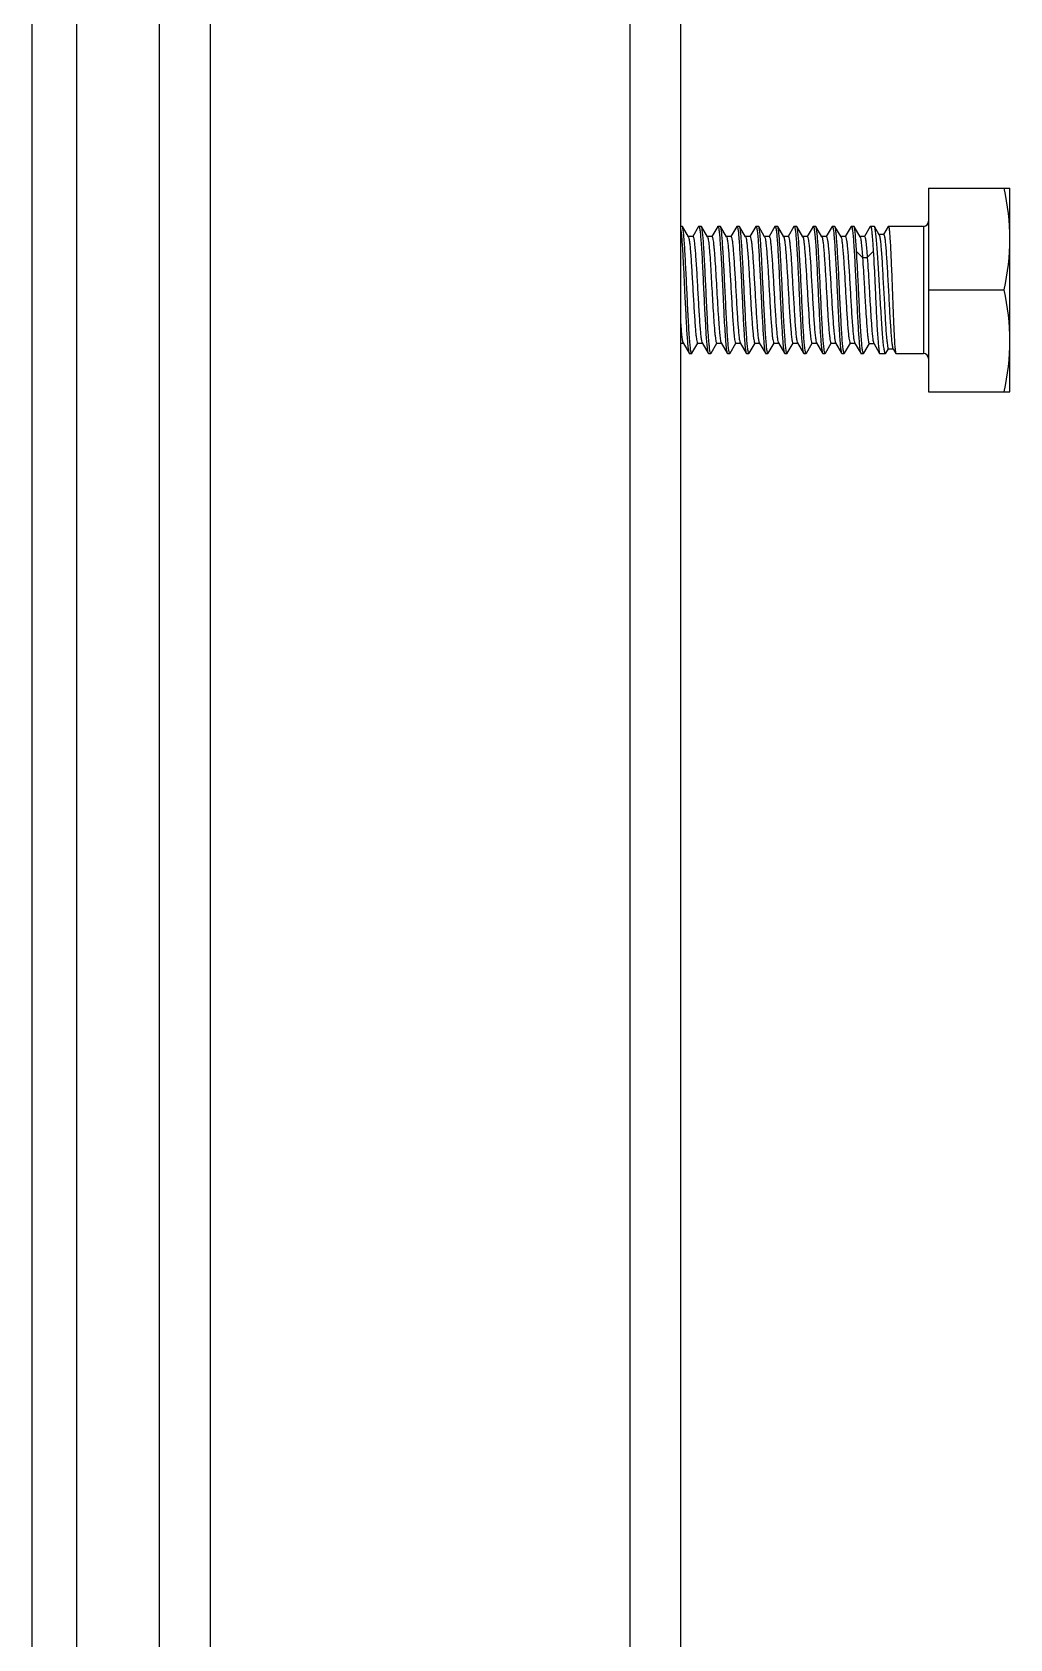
# Model space of a CAD drawing. Extents: x 4995099 to 5303443, y 4627657 to 4889583.
# Drawn here: x 5045769 to 5046624, y 4775459 to 4776864 of the extents above; entities that cross this region are included whole.
import ezdxf

# ---------------------------------------------------------------- set-up
doc = ezdxf.new("R2010")
doc.units = 0
doc.header["$LTSCALE"] = 1000
doc.header["$MEASUREMENT"] = 0
doc.layers.get('0').update_dxf_attribs({"color": 4, "linetype": 'CONTINUOUS'})

msp = doc.modelspace()

# ---------------------------------------------------------------- linework, layer by layer
at = {"linetype": 'Continuous'}
for p, q in [((5045769, 4773846.1), (5045769, 4777613.2)), ((5045808, 4774575.1), (5045808, 4777448.8)), ((5045880.2, 4777218.7), (5045880.2, 4773519.2)), ((5045924.7, 4777218.7), (5045924.7, 4773519.2)), ((5046291.8, 4777218.7), (5046291.8, 4773519.2)), ((5046336.2, 4777218.7), (5046336.2, 4773519.2)), ((5046553.1, 4776727.3), (5046553.1, 4776549.3)), ((5046553.1, 4776727.3), (5046624.3, 4776727.3)), ((5046624.3, 4776549.3), (5046624.3, 4776727.3)), ((5046336.2, 4776693.9), (5046337.6, 4776693.9)), ((5046337.9, 4776693.7), (5046337.6, 4776693.9)), ((5046343.1, 4776684.7), (5046337.9, 4776693.7)), ((5046352, 4776693.7), (5046346.9, 4776684.9)), ((5046352, 4776693.7), (5046352.2, 4776693.9)), ((5046352.2, 4776693.9), (5046354.3, 4776693.9)), ((5046354.5, 4776693.7), (5046354.3, 4776693.9)), ((5046359.8, 4776684.7), (5046354.5, 4776693.7)), ((5046368.7, 4776693.7), (5046363.6, 4776684.9)), ((5046368.7, 4776693.7), (5046368.9, 4776693.9)), ((5046368.9, 4776693.9), (5046371, 4776693.9)), ((5046371.2, 4776693.7), (5046371, 4776693.9)), ((5046376.5, 4776684.7), (5046371.2, 4776693.7)), ((5046385.4, 4776693.7), (5046380.2, 4776684.9)), ((5046385.4, 4776693.7), (5046385.6, 4776693.9)), ((5046385.6, 4776693.9), (5046387.7, 4776693.9)), ((5046387.9, 4776693.7), (5046387.7, 4776693.9)), ((5046393.1, 4776684.7), (5046387.9, 4776693.7)), ((5046402.1, 4776693.7), (5046396.9, 4776684.9)), ((5046402.1, 4776693.7), (5046402.3, 4776693.9)), ((5046402.3, 4776693.9), (5046404.4, 4776693.9)), ((5046404.6, 4776693.7), (5046404.4, 4776693.9)), ((5046409.8, 4776684.7), (5046404.6, 4776693.7)), ((5046418.7, 4776693.7), (5046413.6, 4776684.9)), ((5046418.7, 4776693.7), (5046419, 4776693.9)), ((5046419, 4776693.9), (5046421, 4776693.9)), ((5046426.5, 4776684.7), (5046421.3, 4776693.7)), ((5046435.4, 4776693.7), (5046430.3, 4776684.9)), ((5046435.4, 4776693.7), (5046435.6, 4776693.9)), ((5046435.6, 4776693.9), (5046437.7, 4776693.9)), ((5046437.9, 4776693.7), (5046437.7, 4776693.9)), ((5046443.2, 4776684.7), (5046437.9, 4776693.7)), ((5046452.1, 4776693.7), (5046447, 4776684.9)), ((5046452.1, 4776693.7), (5046452.3, 4776693.9)), ((5046452.3, 4776693.9), (5046454.4, 4776693.9)), ((5046454.6, 4776693.7), (5046454.4, 4776693.9)), ((5046459.9, 4776684.7), (5046454.6, 4776693.7)), ((5046468.8, 4776693.7), (5046463.7, 4776684.9)), ((5046468.8, 4776693.7), (5046469, 4776693.9)), ((5046469, 4776693.9), (5046471.1, 4776693.9)), ((5046471.3, 4776693.7), (5046471.1, 4776693.9)), ((5046476.6, 4776684.7), (5046471.3, 4776693.7)), ((5046485.5, 4776693.7), (5046480.3, 4776684.9)), ((5046485.5, 4776693.7), (5046485.7, 4776693.9)), ((5046485.7, 4776693.9), (5046487.8, 4776693.9)), ((5046493.2, 4776684.7), (5046488, 4776693.7)), ((5046502.2, 4776693.7), (5046497, 4776684.9)), ((5046502.2, 4776693.7), (5046502.4, 4776693.9)), ((5046502.4, 4776693.9), (5046505.5, 4776693.9)), ((5046505.8, 4776693.6), (5046505.5, 4776693.9)), ((5046510, 4776686.5), (5046505.8, 4776693.6)), ((5046513.9, 4776686.8), (5046509.8, 4776686.8)), ((5046517.8, 4776693.8), (5046513.7, 4776686.8)), ((5046517.8, 4776693.8), (5046518, 4776693.9)), ((5046518, 4776693.9), (5046548.7, 4776693.9)), ((5046548.7, 4776693.9), (5046548.7, 4776582.7)), ((5046347, 4776684.9), (5046343, 4776684.9)), ((5046343.1, 4776684.7), (5046343.2, 4776684.4)), ((5046363.7, 4776684.9), (5046359.6, 4776684.9)), ((5046380.4, 4776684.9), (5046376.3, 4776684.9)), ((5046376.5, 4776684.7), (5046376.6, 4776684.4)), ((5046397.1, 4776684.9), (5046393, 4776684.9)), ((5046393.1, 4776684.7), (5046393.3, 4776684.4)), ((5046413.7, 4776684.9), (5046409.7, 4776684.9)), ((5046409.8, 4776684.7), (5046409.9, 4776684.4)), ((5046430.4, 4776684.9), (5046426.4, 4776684.9)), ((5046447.1, 4776684.9), (5046443.1, 4776684.9)), ((5046443.2, 4776684.7), (5046443.3, 4776684.4)), ((5046463.8, 4776684.9), (5046459.7, 4776684.9)), ((5046459.9, 4776684.7), (5046460, 4776684.4)), ((5046480.5, 4776684.9), (5046476.4, 4776684.9)), ((5046476.6, 4776684.7), (5046476.7, 4776684.5)), ((5046497.1, 4776684.9), (5046493.1, 4776684.9)), ((5046490.2, 4776672), (5046495.4, 4776666.5)), ((5046495.4, 4776666.5), (5046499.6, 4776666.5)), ((5046499.6, 4776666.5), (5046504.8, 4776672)), ((5046425.2, 4776638.3), (5046425.1, 4776641.3)), ((5046439.7, 4776641.3), (5046439.8, 4776638.3)), ((5046553.1, 4776638.3), (5046619.3, 4776638.3)), ((5046336.2, 4776591.7), (5046338.5, 4776591.7)), ((5046338.4, 4776591.9), (5046343.7, 4776582.9)), ((5046346.2, 4776582.9), (5046351.3, 4776591.7)), ((5046351.2, 4776591.7), (5046355.2, 4776591.7)), ((5046355.1, 4776591.9), (5046360.3, 4776582.9)), ((5046362.9, 4776582.9), (5046368, 4776591.7)), ((5046367.9, 4776591.7), (5046371.9, 4776591.7)), ((5046371.8, 4776591.9), (5046377, 4776582.9)), ((5046379.6, 4776582.9), (5046384.7, 4776591.7)), ((5046384.5, 4776591.7), (5046388.6, 4776591.7)), ((5046388.5, 4776591.9), (5046393.7, 4776582.9)), ((5046396.2, 4776582.9), (5046401.4, 4776591.7)), ((5046401.2, 4776591.7), (5046405.3, 4776591.7)), ((5046405.1, 4776591.9), (5046410.4, 4776582.9)), ((5046412.9, 4776582.9), (5046418, 4776591.7)), ((5046417.9, 4776591.7), (5046421.9, 4776591.7)), ((5046421.8, 4776591.9), (5046427.1, 4776582.9)), ((5046429.6, 4776582.9), (5046434.7, 4776591.7)), ((5046434.6, 4776591.7), (5046438.6, 4776591.7)), ((5046438.5, 4776591.9), (5046443.8, 4776582.9)), ((5046446.3, 4776582.9), (5046451.4, 4776591.7)), ((5046451.3, 4776591.7), (5046455.3, 4776591.7)), ((5046455.2, 4776591.9), (5046460.4, 4776582.9)), ((5046463, 4776582.9), (5046468.1, 4776591.7)), ((5046468, 4776591.7), (5046472, 4776591.7)), ((5046471.9, 4776591.9), (5046477.1, 4776582.9)), ((5046479.7, 4776582.9), (5046484.8, 4776591.7)), ((5046484.6, 4776591.7), (5046488.7, 4776591.7)), ((5046488.5, 4776591.9), (5046493.8, 4776582.9)), ((5046496.5, 4776582.9), (5046501.5, 4776591.4)), ((5046501.3, 4776591.4), (5046505.4, 4776591.4)), ((5046505.2, 4776591.6), (5046510.3, 4776582.8)), ((5046343.7, 4776582.9), (5046343.9, 4776582.7)), ((5046343.9, 4776582.7), (5046346, 4776582.7)), ((5046346.2, 4776582.9), (5046346, 4776582.7)), ((5046360.3, 4776582.9), (5046360.6, 4776582.7)), ((5046360.6, 4776582.7), (5046362.7, 4776582.7)), ((5046362.9, 4776582.9), (5046362.7, 4776582.7)), ((5046377, 4776582.9), (5046377.2, 4776582.7)), ((5046377.2, 4776582.7), (5046379.3, 4776582.7)), ((5046379.6, 4776582.9), (5046379.3, 4776582.7)), ((5046393.7, 4776582.9), (5046393.9, 4776582.7)), ((5046393.9, 4776582.7), (5046396, 4776582.7)), ((5046396.2, 4776582.9), (5046396, 4776582.7)), ((5046410.4, 4776582.9), (5046410.6, 4776582.7)), ((5046410.6, 4776582.7), (5046412.7, 4776582.7)), ((5046412.9, 4776582.9), (5046412.7, 4776582.7)), ((5046427.1, 4776582.9), (5046427.3, 4776582.7)), ((5046427.3, 4776582.7), (5046429.4, 4776582.7)), ((5046429.6, 4776582.9), (5046429.4, 4776582.7)), ((5046443.8, 4776582.9), (5046444, 4776582.7)), ((5046444, 4776582.7), (5046446.1, 4776582.7)), ((5046446.3, 4776582.9), (5046446.1, 4776582.7)), ((5046460.4, 4776582.9), (5046460.7, 4776582.7)), ((5046460.7, 4776582.7), (5046462.8, 4776582.7)), ((5046463, 4776582.9), (5046462.8, 4776582.7)), ((5046477.1, 4776582.9), (5046477.3, 4776582.7)), ((5046477.3, 4776582.7), (5046479.4, 4776582.7)), ((5046479.7, 4776582.9), (5046479.4, 4776582.7)), ((5046493.8, 4776582.9), (5046494, 4776582.7)), ((5046494, 4776582.7), (5046496.3, 4776582.7)), ((5046496.5, 4776582.9), (5046496.3, 4776582.7)), ((5046510.3, 4776582.8), (5046510.5, 4776582.7)), ((5046510.5, 4776582.7), (5046515.6, 4776582.7)), ((5046515.9, 4776583), (5046515.6, 4776582.7)), ((5046515.9, 4776583), (5046518.2, 4776586.8)), ((5046518.1, 4776586.9), (5046522.1, 4776586.9)), ((5046522, 4776587.1), (5046522.1, 4776586.9)), ((5046522.1, 4776586.9), (5046524.5, 4776582.8)), ((5046524.5, 4776582.8), (5046524.6, 4776582.7)), ((5046524.6, 4776582.7), (5046548.7, 4776582.7)), ((5046553.1, 4776549.3), (5046624.3, 4776549.3))]:
    msp.add_line(p, q, dxfattribs=at)
for centre, start, end in [((5046548.7, 4776698.3), 270, 0), ((5046548.7, 4776578.2), 0, 90)]:
    msp.add_arc(centre, 4.45, start, end, dxfattribs=at)
for points in [[(5046624.3, 4776682.8), (5046624.3, 4776697.7), (5046622.4, 4776712.7), (5046619.3, 4776727.3)], [(5046619.3, 4776638.3), (5046622.4, 4776652.9), (5046624.3, 4776667.9), (5046624.3, 4776682.8)], [(5046624.3, 4776593.8), (5046624.3, 4776608.7), (5046622.4, 4776623.7), (5046619.3, 4776638.3)], [(5046619.3, 4776549.3), (5046622.4, 4776563.9), (5046624.3, 4776578.9), (5046624.3, 4776593.8)]]:
    msp.add_open_spline(points, degree=3, dxfattribs=at)
for points, knots in [([(5046336.2, 4776692), (5046336.7, 4776689.5), (5046337.3, 4776682.9), (5046338.1, 4776670.9), (5046338.9, 4776655.5), (5046339.4, 4776644.2), (5046339.7, 4776638.3)], [0, 0, 0, 0, 0.140058, 0.370691, 0.667791, 1, 1, 1, 1]), ([(5046341.8, 4776638.3), (5046341.5, 4776645), (5046341, 4776654.8), (5046340.3, 4776667.4), (5046339.9, 4776675.5), (5046339.4, 4776682.4), (5046338.9, 4776687.7), (5046338.4, 4776691.3), (5046338.2, 4776693.2), (5046337.9, 4776693.7)], [0, 0, 0, 0, 0.363957, 0.530228, 0.678248, 0.80294, 0.900058, 0.966367, 1, 1, 1, 1]), ([(5046352.2, 4776693.9), (5046352.4, 4776693.9), (5046352.6, 4776693.5), (5046352.8, 4776692.7), (5046353.1, 4776691.3), (5046353.4, 4776688.6), (5046353.9, 4776683.9), (5046354.4, 4776677.1), (5046354.9, 4776668.8), (5046355.4, 4776659.3), (5046355.9, 4776649), (5046356.2, 4776641.9), (5046356.4, 4776638.3)], [0, 0, 0, 0, 0.006677, 0.021736, 0.045902, 0.079117, 0.171507, 0.295565, 0.446598, 0.618848, 0.805696, 1, 1, 1, 1]), ([(5046358.5, 4776638.3), (5046358.2, 4776645), (5046357.7, 4776654.8), (5046357, 4776667.4), (5046356.6, 4776675.5), (5046356.1, 4776682.4), (5046355.6, 4776687.7), (5046355.1, 4776691.3), (5046354.8, 4776693.2), (5046354.5, 4776693.7)], [0, 0, 0, 0, 0.363958, 0.530225, 0.678245, 0.80294, 0.90006, 0.966367, 1, 1, 1, 1]), ([(5046368.9, 4776693.9), (5046369, 4776693.9), (5046369.3, 4776693.5), (5046369.5, 4776692.7), (5046369.7, 4776691.3), (5046370.1, 4776688.6), (5046370.5, 4776683.9), (5046371, 4776677.1), (5046371.5, 4776668.8), (5046372.1, 4776659.3), (5046372.6, 4776649), (5046372.9, 4776641.9), (5046373.1, 4776638.3)], [0, 0, 0, 0, 0.006686, 0.021758, 0.045933, 0.079154, 0.171555, 0.295617, 0.446646, 0.618881, 0.805711, 1, 1, 1, 1]), ([(5046375.2, 4776638.3), (5046374.8, 4776645), (5046374.4, 4776654.8), (5046373.7, 4776667.4), (5046373.2, 4776675.5), (5046372.7, 4776682.4), (5046372.3, 4776687.7), (5046371.8, 4776691.3), (5046371.5, 4776693.2), (5046371.2, 4776693.7)], [0, 0, 0, 0, 0.363963, 0.530225, 0.678242, 0.802937, 0.90006, 0.966368, 1, 1, 1, 1]), ([(5046385.6, 4776693.9), (5046385.7, 4776693.9), (5046386, 4776693.5), (5046386.2, 4776692.7), (5046386.4, 4776691.3), (5046386.8, 4776688.6), (5046387.2, 4776683.9), (5046387.7, 4776677.1), (5046388.2, 4776668.8), (5046388.7, 4776659.3), (5046389.3, 4776649), (5046389.6, 4776641.9), (5046389.8, 4776638.3)], [0, 0, 0, 0, 0.006697, 0.021779, 0.045964, 0.079195, 0.171609, 0.295674, 0.446694, 0.618911, 0.805729, 1, 1, 1, 1]), ([(5046391.9, 4776638.3), (5046391.5, 4776645), (5046391.1, 4776654.8), (5046390.4, 4776667.4), (5046389.9, 4776675.5), (5046389.4, 4776682.4), (5046389, 4776687.7), (5046388.5, 4776691.3), (5046388.2, 4776693.2), (5046387.9, 4776693.7)], [0, 0, 0, 0, 0.363962, 0.530226, 0.678239, 0.802933, 0.900057, 0.966368, 1, 1, 1, 1]), ([(5046402.3, 4776693.9), (5046402.4, 4776693.9), (5046402.6, 4776693.5), (5046402.8, 4776692.7), (5046403.1, 4776691.3), (5046403.5, 4776688.6), (5046403.9, 4776683.9), (5046404.4, 4776677.1), (5046404.9, 4776668.8), (5046405.4, 4776659.3), (5046405.9, 4776649), (5046406.3, 4776641.9), (5046406.4, 4776638.3)], [0, 0, 0, 0, 0.006676, 0.021733, 0.045899, 0.079113, 0.171508, 0.295569, 0.446596, 0.61884, 0.805693, 1, 1, 1, 1]), ([(5046408.5, 4776638.3), (5046408.2, 4776645), (5046407.7, 4776654.8), (5046407.1, 4776667.4), (5046406.6, 4776675.5), (5046406.1, 4776682.4), (5046405.7, 4776687.7), (5046405.2, 4776691.3), (5046404.9, 4776693.2), (5046404.6, 4776693.7)], [0, 0, 0, 0, 0.363961, 0.530225, 0.678245, 0.802939, 0.90006, 0.966367, 1, 1, 1, 1]), ([(5046419, 4776693.9), (5046419.1, 4776693.9), (5046419.3, 4776693.5), (5046419.5, 4776692.7), (5046419.8, 4776691.3), (5046420.2, 4776688.6), (5046420.6, 4776683.9), (5046421.1, 4776677.1), (5046421.6, 4776668.8), (5046422.1, 4776659.3), (5046422.6, 4776649), (5046423, 4776641.9), (5046423.1, 4776638.3)], [0, 0, 0, 0, 0.006689, 0.021763, 0.04594, 0.079164, 0.171568, 0.295631, 0.446657, 0.618886, 0.805714, 1, 1, 1, 1]), ([(5046421.3, 4776693.7), (5046421.2, 4776693.8), (5046421.2, 4776693.8), (5046421.1, 4776693.9), (5046421, 4776693.9)], [0, 0, 0, 0, 0.600612, 1, 1, 1, 1]), ([(5046425.1, 4776641.3), (5046424.8, 4776647.7), (5046424.3, 4776657.1), (5046423.7, 4776669), (5046423.2, 4776676.6), (5046422.7, 4776683.1), (5046422.3, 4776688.1), (5046421.8, 4776691.4), (5046421.6, 4776693.2), (5046421.3, 4776693.7)], [0, 0, 0, 0, 0.367266, 0.533405, 0.680662, 0.804347, 0.900563, 0.966339, 1, 1, 1, 1]), ([(5046435.6, 4776693.9), (5046435.8, 4776693.9), (5046436, 4776693.5), (5046436.2, 4776692.8), (5046436.4, 4776691.5), (5046436.8, 4776688.9), (5046437.2, 4776684.6), (5046437.7, 4776678.2), (5046438.2, 4776670.4), (5046438.7, 4776661.4), (5046439.2, 4776651.6), (5046439.5, 4776644.8), (5046439.7, 4776641.3)], [0, 0, 0, 0, 0.006689, 0.021571, 0.045424, 0.078208, 0.169526, 0.292465, 0.442701, 0.6149, 0.802905, 1, 1, 1, 1]), ([(5046441.9, 4776638.3), (5046441.6, 4776645), (5046441.1, 4776654.8), (5046440.4, 4776667.4), (5046440, 4776675.5), (5046439.5, 4776682.4), (5046439, 4776687.7), (5046438.5, 4776691.3), (5046438.3, 4776693.2), (5046437.9, 4776693.7)], [0, 0, 0, 0, 0.363957, 0.530226, 0.678247, 0.80294, 0.900059, 0.966367, 1, 1, 1, 1]), ([(5046452.3, 4776693.9), (5046452.4, 4776693.9), (5046452.7, 4776693.5), (5046452.9, 4776692.7), (5046453.1, 4776691.3), (5046453.5, 4776688.6), (5046454, 4776683.9), (5046454.5, 4776677.1), (5046455, 4776668.8), (5046455.5, 4776659.3), (5046456, 4776649), (5046456.3, 4776641.9), (5046456.5, 4776638.3)], [0, 0, 0, 0, 0.00668, 0.021743, 0.045911, 0.079128, 0.171521, 0.29558, 0.446613, 0.618858, 0.805701, 1, 1, 1, 1]), ([(5046458.6, 4776638.3), (5046458.3, 4776645), (5046457.8, 4776654.8), (5046457.1, 4776667.4), (5046456.7, 4776675.5), (5046456.2, 4776682.4), (5046455.7, 4776687.7), (5046455.2, 4776691.3), (5046454.9, 4776693.2), (5046454.6, 4776693.7)], [0, 0, 0, 0, 0.363959, 0.530225, 0.678245, 0.80294, 0.900061, 0.966367, 1, 1, 1, 1]), ([(5046469, 4776693.9), (5046469.1, 4776693.9), (5046469.4, 4776693.5), (5046469.6, 4776692.7), (5046469.8, 4776691.3), (5046470.2, 4776688.6), (5046470.6, 4776683.9), (5046471.1, 4776677.1), (5046471.6, 4776668.8), (5046472.2, 4776659.3), (5046472.7, 4776649), (5046473, 4776641.9), (5046473.2, 4776638.3)], [0, 0, 0, 0, 0.006689, 0.021764, 0.045941, 0.079165, 0.171569, 0.295632, 0.446659, 0.618889, 0.805716, 1, 1, 1, 1]), ([(5046475.3, 4776638.3), (5046474.9, 4776645), (5046474.5, 4776654.8), (5046473.8, 4776667.4), (5046473.3, 4776675.5), (5046472.8, 4776682.4), (5046472.4, 4776687.7), (5046471.9, 4776691.3), (5046471.6, 4776693.2), (5046471.3, 4776693.7)], [0, 0, 0, 0, 0.363963, 0.530225, 0.678242, 0.802937, 0.90006, 0.966368, 1, 1, 1, 1]), ([(5046485.7, 4776693.9), (5046485.8, 4776693.9), (5046486.1, 4776693.5), (5046486.3, 4776692.7), (5046486.5, 4776691.3), (5046486.9, 4776688.6), (5046487.3, 4776683.9), (5046487.8, 4776677.1), (5046488.3, 4776668.8), (5046488.8, 4776659.3), (5046489.3, 4776649), (5046489.7, 4776641.9), (5046489.9, 4776638.3)], [0, 0, 0, 0, 0.006697, 0.021779, 0.045964, 0.079194, 0.171609, 0.295674, 0.446694, 0.618911, 0.805729, 1, 1, 1, 1]), ([(5046488, 4776693.7), (5046488, 4776693.8), (5046487.9, 4776693.8), (5046487.8, 4776693.9), (5046487.8, 4776693.9)], [0, 0, 0, 0, 0.600476, 1, 1, 1, 1]), ([(5046490.2, 4776672), (5046490.1, 4776674.8), (5046489.7, 4776679.8), (5046489.2, 4776686.3), (5046488.8, 4776690.5), (5046488.3, 4776692.7), (5046488.1, 4776693.5), (5046488, 4776693.7)], [0, 0, 0, 0, 0.387446, 0.690986, 0.897716, 0.962073, 1, 1, 1, 1]), ([(5046502.4, 4776693.9), (5046502.5, 4776693.9), (5046502.8, 4776693.3), (5046503, 4776692.3), (5046503.3, 4776690.4), (5046503.6, 4776687.9), (5046503.9, 4776684.7), (5046504.4, 4776679.4), (5046504.6, 4776675), (5046504.8, 4776672)], [0, 0, 0, 0, 0.021546, 0.072917, 0.155846, 0.269667, 0.412995, 0.584026, 1, 1, 1, 1]), ([(5046510.4, 4776638.3), (5046510.1, 4776645), (5046509.5, 4776654.7), (5046508.7, 4776667.2), (5046508.2, 4776675.3), (5046507.6, 4776682.1), (5046507.1, 4776687.5), (5046506.5, 4776691.1), (5046506.2, 4776693.1), (5046505.8, 4776693.6)], [0, 0, 0, 0, 0.361155, 0.526427, 0.673911, 0.798642, 0.896457, 0.964179, 1, 1, 1, 1]), ([(5046510, 4776686.5), (5046510.3, 4776686), (5046510.6, 4776684.1), (5046511.1, 4776680.6), (5046511.6, 4776675.4), (5046512.1, 4776668.9), (5046512.6, 4776661.1), (5046513.2, 4776649.3), (5046513.9, 4776637), (5046514.6, 4776624.7), (5046515.1, 4776615.9), (5046515.5, 4776607.8), (5046516, 4776600.8), (5046516.5, 4776595.1), (5046517, 4776590.9), (5046517.4, 4776588.3), (5046517.7, 4776587.2), (5046518, 4776586.9), (5046518.1, 4776586.9)], [0, 0, 0, 0, 0.018844, 0.055045, 0.107437, 0.174076, 0.252464, 0.339678, 0.527511, 0.621285, 0.710453, 0.791854, 0.862644, 0.920393, 0.963178, 0.989688, 0.996707, 1, 1, 1, 1]), ([(5046513.9, 4776686.8), (5046514, 4776686.8), (5046514.2, 4776686.4), (5046514.4, 4776685.7), (5046514.7, 4776684.5), (5046515.1, 4776682.1), (5046515.5, 4776678.1), (5046516, 4776672.2), (5046516.5, 4776665), (5046517, 4776656.8), (5046517.5, 4776647.8), (5046518.2, 4776635.4), (5046518.8, 4776623.2), (5046519.5, 4776611.6), (5046520, 4776604.1), (5046520.5, 4776597.7), (5046520.9, 4776592.7), (5046521.4, 4776589.4), (5046521.7, 4776587.6), (5046522, 4776587.1)], [0, 0, 0, 0, 0.003488, 0.010904, 0.022688, 0.038824, 0.083607, 0.143647, 0.216697, 0.300025, 0.390537, 0.484902, 0.671459, 0.756962, 0.833182, 0.897479, 0.947675, 0.982144, 1, 1, 1, 1]), ([(5046518, 4776693.9), (5046518.1, 4776693.9), (5046518.3, 4776693.4), (5046518.5, 4776692.7), (5046518.7, 4776691.3), (5046519, 4776688.6), (5046519.3, 4776683.9), (5046519.8, 4776677.1), (5046520.2, 4776668.8), (5046520.6, 4776659.3), (5046521, 4776649), (5046521.3, 4776641.9), (5046521.4, 4776638.3)], [0, 0, 0, 0, 0.006203, 0.021073, 0.045141, 0.078305, 0.170688, 0.294821, 0.44599, 0.618417, 0.805472, 1, 1, 1, 1]), ([(5046343.2, 4776684.4), (5046343.5, 4776683.7), (5046343.8, 4776681.8), (5046344.3, 4776678.2), (5046344.8, 4776673.2), (5046345.5, 4776664.3), (5046346.3, 4776651.4), (5046347, 4776637.7), (5046347.7, 4776626.3), (5046348.2, 4776618.3), (5046348.7, 4776610.9), (5046349.1, 4776604.5), (5046349.6, 4776599.3), (5046350.1, 4776595.4), (5046350.5, 4776593), (5046350.8, 4776592), (5046351.1, 4776591.7), (5046351.2, 4776591.7)], [0, 0, 0, 0, 0.023208, 0.06259, 0.116944, 0.184435, 0.349152, 0.534126, 0.626268, 0.713899, 0.79398, 0.86374, 0.920773, 0.963144, 0.989509, 0.996558, 1, 1, 1, 1]), ([(5046347, 4776684.9), (5046347.1, 4776684.9), (5046347.4, 4776684.6), (5046347.7, 4776683.5), (5046348.1, 4776681), (5046348.6, 4776677.1), (5046349.1, 4776671.6), (5046349.6, 4776665), (5046350.1, 4776657.5), (5046350.6, 4776649.2), (5046351.2, 4776637.7), (5046351.9, 4776626.3), (5046352.5, 4776615.3), (5046353, 4776608.2), (5046353.5, 4776602.2), (5046354, 4776597.4), (5046354.5, 4776594.2), (5046354.8, 4776592.4), (5046355.1, 4776591.9)], [0, 0, 0, 0, 0.003516, 0.010771, 0.037949, 0.081609, 0.140308, 0.211978, 0.294061, 0.383613, 0.477416, 0.664254, 0.750571, 0.827952, 0.893624, 0.945254, 0.981055, 1, 1, 1, 1]), ([(5046359.8, 4776684.7), (5046359.9, 4776684.4), (5046360.2, 4776683.5), (5046360.7, 4776680.9), (5046361.2, 4776675.9), (5046361.9, 4776668.3), (5046362.5, 4776658.8), (5046363.1, 4776648), (5046364, 4776633), (5046364.6, 4776621.7), (5046365.1, 4776614.3)], [0, 0, 0, 0, 0.014139, 0.038106, 0.114569, 0.22512, 0.362916, 0.519336, 0.684562, 1, 1, 1, 1]), ([(5046363.7, 4776684.9), (5046363.9, 4776684.9), (5046364.2, 4776684.2), (5046364.4, 4776683.1), (5046364.8, 4776681), (5046365.1, 4776678.3), (5046365.5, 4776674.9), (5046366, 4776669.1), (5046366.5, 4776660.7), (5046367.2, 4776649.6), (5046367.9, 4776637.7), (5046368.6, 4776625.8), (5046369, 4776618), (5046369.3, 4776614.3)], [0, 0, 0, 0, 0.007549, 0.025288, 0.053782, 0.092698, 0.14142, 0.199125, 0.337396, 0.498012, 0.669894, 0.841157, 1, 1, 1, 1]), ([(5046376.6, 4776684.4), (5046376.8, 4776683.7), (5046377.2, 4776681.8), (5046377.7, 4776678.2), (5046378.1, 4776673.3), (5046378.8, 4776664.4), (5046379.6, 4776651.5), (5046380.4, 4776637.7), (5046381.1, 4776626.4), (5046381.5, 4776618.3), (5046382, 4776611), (5046382.5, 4776604.5), (5046383, 4776599.3), (5046383.4, 4776595.4), (5046383.9, 4776593), (5046384.2, 4776592), (5046384.4, 4776591.7), (5046384.5, 4776591.7)], [0, 0, 0, 0, 0.022931, 0.062083, 0.116262, 0.183637, 0.34829, 0.533386, 0.625634, 0.713389, 0.793599, 0.863481, 0.920621, 0.963074, 0.989491, 0.996553, 1, 1, 1, 1]), ([(5046380.4, 4776684.9), (5046380.5, 4776684.9), (5046380.7, 4776684.6), (5046381.1, 4776683.5), (5046381.5, 4776681), (5046382, 4776677.1), (5046382.4, 4776671.6), (5046382.9, 4776665), (5046383.4, 4776657.5), (5046383.9, 4776649.2), (5046384.6, 4776637.7), (5046385.2, 4776626.3), (5046385.9, 4776615.3), (5046386.4, 4776608.2), (5046386.9, 4776602.2), (5046387.3, 4776597.4), (5046387.8, 4776594.2), (5046388.2, 4776592.4), (5046388.5, 4776591.9)], [0, 0, 0, 0, 0.003516, 0.010771, 0.037949, 0.081609, 0.140308, 0.211978, 0.294061, 0.383613, 0.477416, 0.664254, 0.750571, 0.827952, 0.893624, 0.945254, 0.981055, 1, 1, 1, 1]), ([(5046393.3, 4776684.4), (5046393.5, 4776683.7), (5046393.9, 4776681.8), (5046394.3, 4776678.3), (5046394.8, 4776673.3), (5046395.5, 4776664.4), (5046396.3, 4776651.5), (5046397.1, 4776637.8), (5046397.7, 4776626.4), (5046398.2, 4776618.4), (5046398.7, 4776611), (5046399.2, 4776604.6), (5046399.7, 4776599.3), (5046400.1, 4776595.4), (5046400.6, 4776593), (5046400.9, 4776592), (5046401.1, 4776591.7), (5046401.2, 4776591.7)], [0, 0, 0, 0, 0.022792, 0.061828, 0.11592, 0.183237, 0.347858, 0.533014, 0.625317, 0.713133, 0.793408, 0.863351, 0.920544, 0.963039, 0.989482, 0.996551, 1, 1, 1, 1]), ([(5046397.1, 4776684.9), (5046397.2, 4776684.9), (5046397.4, 4776684.6), (5046397.7, 4776683.5), (5046398.2, 4776681), (5046398.6, 4776677.1), (5046399.1, 4776671.6), (5046399.6, 4776665), (5046400.1, 4776657.5), (5046400.6, 4776649.2), (5046401.3, 4776637.7), (5046401.9, 4776626.3), (5046402.6, 4776615.3), (5046403.1, 4776608.2), (5046403.6, 4776602.2), (5046404, 4776597.4), (5046404.5, 4776594.2), (5046404.8, 4776592.4), (5046405.1, 4776591.9)], [0, 0, 0, 0, 0.003516, 0.010771, 0.037949, 0.081609, 0.140308, 0.211978, 0.294061, 0.383613, 0.477416, 0.664254, 0.750571, 0.827952, 0.893624, 0.945254, 0.981055, 1, 1, 1, 1]), ([(5046409.9, 4776684.4), (5046410.2, 4776683.8), (5046410.5, 4776681.9), (5046411, 4776678.3), (5046411.5, 4776673.3), (5046412.2, 4776664.5), (5046413, 4776651.5), (5046413.8, 4776637.8), (5046414.4, 4776626.5), (5046414.9, 4776618.4), (5046415.4, 4776611), (5046415.9, 4776604.6), (5046416.3, 4776599.3), (5046416.8, 4776595.4), (5046417.2, 4776593), (5046417.6, 4776592), (5046417.8, 4776591.7), (5046417.9, 4776591.7)], [0, 0, 0, 0, 0.022654, 0.061574, 0.115578, 0.182837, 0.347426, 0.532643, 0.624999, 0.712877, 0.793216, 0.863221, 0.920468, 0.963004, 0.989473, 0.996549, 1, 1, 1, 1]), ([(5046413.7, 4776684.9), (5046413.8, 4776684.9), (5046414.1, 4776684.6), (5046414.4, 4776683.5), (5046414.9, 4776681), (5046415.3, 4776677.1), (5046415.8, 4776671.6), (5046416.3, 4776665), (5046416.8, 4776657.5), (5046417.3, 4776649.2), (5046417.9, 4776637.7), (5046418.6, 4776626.3), (5046419.3, 4776615.3), (5046419.8, 4776608.2), (5046420.3, 4776602.2), (5046420.7, 4776597.4), (5046421.2, 4776594.2), (5046421.5, 4776592.4), (5046421.8, 4776591.9)], [0, 0, 0, 0, 0.003516, 0.010772, 0.037949, 0.081609, 0.140308, 0.211978, 0.294061, 0.383612, 0.477416, 0.664254, 0.750571, 0.827952, 0.893624, 0.945254, 0.981055, 1, 1, 1, 1]), ([(5046426.5, 4776684.7), (5046426.8, 4776684.2), (5046427.1, 4776682.7), (5046427.5, 4776679.8), (5046428, 4776675.6), (5046428.4, 4776670.2), (5046428.9, 4776663.8), (5046429.5, 4776653.9), (5046430, 4776646.2), (5046430.3, 4776640.8)], [0, 0, 0, 0, 0.036414, 0.10397, 0.201071, 0.324823, 0.471425, 0.636308, 1, 1, 1, 1]), ([(5046430.4, 4776684.9), (5046430.5, 4776684.9), (5046430.8, 4776684.6), (5046431.1, 4776683.5), (5046431.5, 4776681.1), (5046432, 4776677.1), (5046432.5, 4776671.7), (5046433, 4776665.2), (5046433.6, 4776654.7), (5046434.1, 4776646.5), (5046434.4, 4776640.8)], [0, 0, 0, 0, 0.007368, 0.022553, 0.07941, 0.170757, 0.293599, 0.443643, 0.615565, 1, 1, 1, 1]), ([(5046443.3, 4776684.4), (5046443.6, 4776683.8), (5046443.9, 4776681.9), (5046444.4, 4776678.4), (5046444.8, 4776673.4), (5046445.5, 4776664.6), (5046446.3, 4776651.6), (5046447.1, 4776637.9), (5046447.8, 4776626.5), (5046448.3, 4776618.4), (5046448.7, 4776611), (5046449.2, 4776604.6), (5046449.7, 4776599.3), (5046450.2, 4776595.4), (5046450.6, 4776593.1), (5046450.9, 4776592), (5046451.2, 4776591.7), (5046451.3, 4776591.7)], [0, 0, 0, 0, 0.022376, 0.061065, 0.114893, 0.182035, 0.346559, 0.531898, 0.624361, 0.712364, 0.792832, 0.86296, 0.920314, 0.962934, 0.989455, 0.996544, 1, 1, 1, 1]), ([(5046447.1, 4776684.9), (5046447.2, 4776684.9), (5046447.5, 4776684.6), (5046447.8, 4776683.5), (5046448.2, 4776681), (5046448.7, 4776677.1), (5046449.2, 4776671.6), (5046449.7, 4776665), (5046450.2, 4776657.5), (5046450.6, 4776649.2), (5046451.3, 4776637.7), (5046452, 4776626.3), (5046452.6, 4776615.3), (5046453.1, 4776608.2), (5046453.6, 4776602.2), (5046454.1, 4776597.4), (5046454.6, 4776594.2), (5046454.9, 4776592.4), (5046455.2, 4776591.9)], [0, 0, 0, 0, 0.003515, 0.010772, 0.037949, 0.081609, 0.140308, 0.211978, 0.294061, 0.383612, 0.477416, 0.664253, 0.750571, 0.827952, 0.893624, 0.945254, 0.981055, 1, 1, 1, 1]), ([(5046460, 4776684.4), (5046460.2, 4776683.8), (5046460.6, 4776681.9), (5046461.1, 4776678.4), (5046461.5, 4776673.5), (5046462.2, 4776664.6), (5046463, 4776651.7), (5046463.8, 4776637.9), (5046464.5, 4776626.6), (5046464.9, 4776618.5), (5046465.4, 4776611.1), (5046465.9, 4776604.6), (5046466.4, 4776599.3), (5046466.8, 4776595.4), (5046467.3, 4776593.1), (5046467.6, 4776592), (5046467.8, 4776591.7), (5046468, 4776591.7)], [0, 0, 0, 0, 0.022237, 0.060809, 0.11455, 0.181633, 0.346125, 0.531524, 0.624042, 0.712107, 0.792639, 0.862829, 0.920237, 0.962898, 0.989446, 0.996542, 1, 1, 1, 1]), ([(5046463.8, 4776684.9), (5046463.9, 4776684.9), (5046464.1, 4776684.6), (5046464.5, 4776683.5), (5046464.9, 4776681), (5046465.4, 4776677.1), (5046465.9, 4776671.6), (5046466.3, 4776665), (5046466.8, 4776657.5), (5046467.3, 4776649.2), (5046468, 4776637.7), (5046468.6, 4776626.3), (5046469.3, 4776615.3), (5046469.8, 4776608.2), (5046470.3, 4776602.2), (5046470.8, 4776597.4), (5046471.3, 4776594.2), (5046471.6, 4776592.4), (5046471.9, 4776591.9)], [0, 0, 0, 0, 0.003515, 0.010772, 0.037949, 0.081609, 0.140308, 0.211978, 0.294061, 0.383612, 0.477415, 0.664253, 0.750571, 0.827952, 0.893624, 0.945254, 0.981055, 1, 1, 1, 1]), ([(5046476.7, 4776684.5), (5046476.9, 4776683.8), (5046477.3, 4776681.9), (5046477.7, 4776678.4), (5046478.2, 4776673.5), (5046478.9, 4776664.7), (5046479.7, 4776651.7), (5046480.5, 4776638), (5046481.1, 4776626.6), (5046481.6, 4776618.5), (5046482.1, 4776611.1), (5046482.6, 4776604.6), (5046483.1, 4776599.3), (5046483.5, 4776595.5), (5046484, 4776593.1), (5046484.3, 4776592), (5046484.5, 4776591.7), (5046484.6, 4776591.7)], [0, 0, 0, 0, 0.022098, 0.060554, 0.114206, 0.18123, 0.34569, 0.53115, 0.623722, 0.711849, 0.792446, 0.862698, 0.92016, 0.962863, 0.989437, 0.99654, 1, 1, 1, 1]), ([(5046480.5, 4776684.9), (5046480.6, 4776684.9), (5046480.8, 4776684.6), (5046481.1, 4776683.5), (5046481.6, 4776681), (5046482, 4776677.1), (5046482.5, 4776671.6), (5046483, 4776665), (5046483.5, 4776657.5), (5046484, 4776649.2), (5046484.7, 4776637.7), (5046485.3, 4776626.3), (5046486, 4776615.3), (5046486.5, 4776608.2), (5046487, 4776602.2), (5046487.4, 4776597.4), (5046487.9, 4776594.2), (5046488.3, 4776592.4), (5046488.5, 4776591.9)], [0, 0, 0, 0, 0.003515, 0.010772, 0.037949, 0.081609, 0.140308, 0.211978, 0.294061, 0.383612, 0.477415, 0.664253, 0.750571, 0.827952, 0.893624, 0.945254, 0.981055, 1, 1, 1, 1]), ([(5046493.2, 4776684.7), (5046493.6, 4776684.1), (5046493.9, 4776682.1), (5046494.4, 4776678.4), (5046494.9, 4776673), (5046495.3, 4776668.8), (5046495.4, 4776666.5)], [0, 0, 0, 0, 0.108395, 0.316903, 0.618184, 1, 1, 1, 1]), ([(5046497.1, 4776684.9), (5046497.3, 4776684.9), (5046497.6, 4776684.4), (5046497.8, 4776683.5), (5046498.1, 4776681.9), (5046498.5, 4776678.8), (5046499.1, 4776673.6), (5046499.4, 4776669.1), (5046499.6, 4776666.5)], [0, 0, 0, 0, 0.023235, 0.075178, 0.15823, 0.271917, 0.585415, 1, 1, 1, 1]), ([(5046492, 4776638.3), (5046491.8, 4776641.3), (5046491.3, 4776652.5), (5046490.7, 4776663.7), (5046490.2, 4776672)], [0, 0, 0, 0, 0.2673, 1, 1, 1, 1]), ([(5046495.4, 4776666.5), (5046495.7, 4776662.7), (5046496.2, 4776654.8), (5046496.9, 4776642.5), (5046497.6, 4776629.9), (5046498.3, 4776617.9), (5046499, 4776608.7), (5046499.5, 4776602.4), (5046499.8, 4776598.6), (5046500.2, 4776595.7), (5046500.5, 4776593.4), (5046500.8, 4776592.2), (5046501.1, 4776591.4), (5046501.3, 4776591.4)], [0, 0, 0, 0, 0.15003, 0.317321, 0.489066, 0.652114, 0.794019, 0.853588, 0.904016, 0.944371, 0.97394, 0.992316, 1, 1, 1, 1]), ([(5046499.6, 4776666.5), (5046500.1, 4776658.9), (5046500.8, 4776647.2), (5046501.7, 4776631.5), (5046502.4, 4776619.9), (5046503.1, 4776609.5), (5046503.6, 4776602), (5046504.2, 4776597.2), (5046504.5, 4776594.7), (5046504.8, 4776592.9), (5046505.1, 4776591.9), (5046505.2, 4776591.6)], [0, 0, 0, 0, 0.303539, 0.468638, 0.62733, 0.768529, 0.882427, 0.926602, 0.961222, 0.985757, 1, 1, 1, 1]), ([(5046504.8, 4776672), (5046505, 4776669.4), (5046505.6, 4776658.2), (5046506.1, 4776647), (5046506.5, 4776638.3)], [0, 0, 0, 0, 0.22604, 1, 1, 1, 1]), ([(5046339.7, 4776638.3), (5046340, 4776631.6), (5046340.5, 4776621.7), (5046341.2, 4776609.2), (5046341.6, 4776601), (5046342.1, 4776594.2), (5046342.6, 4776588.9), (5046343.1, 4776585.3), (5046343.4, 4776583.4), (5046343.7, 4776582.9)], [0, 0, 0, 0, 0.364017, 0.530302, 0.678331, 0.803024, 0.900132, 0.966412, 1, 1, 1, 1]), ([(5046346, 4776582.7), (5046345.8, 4776582.7), (5046345.6, 4776583.1), (5046345.4, 4776583.9), (5046345.1, 4776585.3), (5046344.8, 4776588), (5046344.3, 4776592.6), (5046343.8, 4776599.5), (5046343.3, 4776607.8), (5046342.8, 4776617.3), (5046342.3, 4776627.6), (5046342, 4776634.7), (5046341.8, 4776638.3)], [0, 0, 0, 0, 0.006682, 0.021748, 0.045918, 0.079135, 0.171528, 0.295585, 0.446611, 0.618853, 0.805701, 1, 1, 1, 1]), ([(5046356.4, 4776638.3), (5046356.7, 4776631.6), (5046357.2, 4776621.7), (5046357.9, 4776609.2), (5046358.3, 4776601), (5046358.8, 4776594.2), (5046359.3, 4776588.9), (5046359.8, 4776585.3), (5046360, 4776583.4), (5046360.3, 4776582.9)], [0, 0, 0, 0, 0.364034, 0.530327, 0.678354, 0.803043, 0.900143, 0.966415, 1, 1, 1, 1]), ([(5046359.9, 4776609.6), (5046359.8, 4776611.9), (5046359.3, 4776621.4), (5046358.8, 4776631), (5046358.5, 4776638.3)], [0, 0, 0, 0, 0.233581, 1, 1, 1, 1]), ([(5046373.1, 4776638.3), (5046373.2, 4776635.8), (5046373.7, 4776626.2), (5046374.1, 4776616.7), (5046374.5, 4776609.6)], [0, 0, 0, 0, 0.261816, 1, 1, 1, 1]), ([(5046379.3, 4776582.7), (5046379.2, 4776582.7), (5046379, 4776583.1), (5046378.8, 4776583.9), (5046378.5, 4776585.3), (5046378.1, 4776588), (5046377.7, 4776592.6), (5046377.2, 4776599.5), (5046376.7, 4776607.8), (5046376.2, 4776617.3), (5046375.7, 4776627.6), (5046375.3, 4776634.7), (5046375.2, 4776638.3)], [0, 0, 0, 0, 0.006692, 0.02177, 0.045951, 0.079177, 0.171585, 0.295649, 0.446674, 0.618898, 0.805721, 1, 1, 1, 1]), ([(5046389.8, 4776638.3), (5046390.1, 4776631.6), (5046390.6, 4776621.7), (5046391.2, 4776609.2), (5046391.7, 4776601), (5046392.2, 4776594.2), (5046392.6, 4776588.9), (5046393.1, 4776585.3), (5046393.4, 4776583.4), (5046393.7, 4776582.9)], [0, 0, 0, 0, 0.364024, 0.530311, 0.678341, 0.803035, 0.90014, 0.966414, 1, 1, 1, 1]), ([(5046396, 4776582.7), (5046395.9, 4776582.7), (5046395.7, 4776583.1), (5046395.5, 4776583.9), (5046395.2, 4776585.3), (5046394.8, 4776588), (5046394.4, 4776592.6), (5046393.9, 4776599.5), (5046393.4, 4776607.8), (5046392.9, 4776617.3), (5046392.4, 4776627.6), (5046392, 4776634.7), (5046391.9, 4776638.3)], [0, 0, 0, 0, 0.006683, 0.021749, 0.045921, 0.079139, 0.171536, 0.295597, 0.446627, 0.618868, 0.805705, 1, 1, 1, 1]), ([(5046406.4, 4776638.3), (5046406.8, 4776631.6), (5046407.2, 4776621.7), (5046407.9, 4776609.2), (5046408.4, 4776601), (5046408.9, 4776594.2), (5046409.3, 4776588.9), (5046409.8, 4776585.3), (5046410.1, 4776583.4), (5046410.4, 4776582.9)], [0, 0, 0, 0, 0.364021, 0.530312, 0.678344, 0.803036, 0.900139, 0.966413, 1, 1, 1, 1]), ([(5046412.7, 4776582.7), (5046412.6, 4776582.7), (5046412.3, 4776583.1), (5046412.1, 4776583.9), (5046411.9, 4776585.3), (5046411.5, 4776588), (5046411.1, 4776592.6), (5046410.6, 4776599.5), (5046410.1, 4776607.8), (5046409.6, 4776617.3), (5046409, 4776627.6), (5046408.7, 4776634.7), (5046408.5, 4776638.3)], [0, 0, 0, 0, 0.006673, 0.021728, 0.04589, 0.079102, 0.171488, 0.295544, 0.446579, 0.618833, 0.80569, 1, 1, 1, 1]), ([(5046423.1, 4776638.3), (5046423.4, 4776631.6), (5046423.9, 4776621.7), (5046424.6, 4776609.2), (5046425.1, 4776601), (5046425.5, 4776594.2), (5046426, 4776588.9), (5046426.5, 4776585.3), (5046426.8, 4776583.4), (5046427.1, 4776582.9)], [0, 0, 0, 0, 0.364022, 0.530315, 0.678347, 0.803036, 0.900137, 0.966413, 1, 1, 1, 1]), ([(5046429.4, 4776582.7), (5046429.3, 4776582.7), (5046429, 4776583.1), (5046428.8, 4776583.9), (5046428.6, 4776585.3), (5046428.2, 4776588), (5046427.8, 4776592.6), (5046427.3, 4776599.5), (5046426.7, 4776607.8), (5046426.2, 4776617.3), (5046425.7, 4776627.6), (5046425.4, 4776634.7), (5046425.2, 4776638.3)], [0, 0, 0, 0, 0.006671, 0.021725, 0.045886, 0.079098, 0.171491, 0.295553, 0.446588, 0.618835, 0.805687, 1, 1, 1, 1]), ([(5046430.3, 4776640.8), (5046430.5, 4776637.7), (5046430.8, 4776631.5), (5046431.3, 4776622.4), (5046431.9, 4776614.1), (5046432.4, 4776606.7), (5046432.9, 4776600.6), (5046433.4, 4776596.5), (5046433.7, 4776594), (5046434, 4776592.8), (5046434.2, 4776592.1), (5046434.5, 4776591.7), (5046434.6, 4776591.7)], [0, 0, 0, 0, 0.191103, 0.376469, 0.548513, 0.700189, 0.825314, 0.918839, 0.952565, 0.977198, 0.992701, 1, 1, 1, 1]), ([(5046434.4, 4776640.8), (5046434.8, 4776635), (5046435.3, 4776626.4), (5046435.9, 4776615.5), (5046436.4, 4776608.3), (5046436.9, 4776602.2), (5046437.4, 4776597.4), (5046437.9, 4776594.2), (5046438.2, 4776592.4), (5046438.5, 4776591.9)], [0, 0, 0, 0, 0.357179, 0.522363, 0.670515, 0.796289, 0.895183, 0.963748, 1, 1, 1, 1]), ([(5046439.8, 4776638.3), (5046440.1, 4776631.6), (5046440.6, 4776621.7), (5046441.3, 4776609.2), (5046441.7, 4776601), (5046442.2, 4776594.2), (5046442.7, 4776588.9), (5046443.2, 4776585.3), (5046443.5, 4776583.4), (5046443.8, 4776582.9)], [0, 0, 0, 0, 0.364016, 0.530299, 0.678328, 0.803022, 0.900132, 0.966412, 1, 1, 1, 1]), ([(5046446.1, 4776582.7), (5046445.9, 4776582.7), (5046445.7, 4776583.1), (5046445.5, 4776583.9), (5046445.2, 4776585.3), (5046444.9, 4776588), (5046444.4, 4776592.6), (5046443.9, 4776599.5), (5046443.4, 4776607.8), (5046442.9, 4776617.3), (5046442.4, 4776627.6), (5046442.1, 4776634.7), (5046441.9, 4776638.3)], [0, 0, 0, 0, 0.006683, 0.021751, 0.045922, 0.07914, 0.171535, 0.295594, 0.446618, 0.618857, 0.805703, 1, 1, 1, 1]), ([(5046456.5, 4776638.3), (5046456.8, 4776631.6), (5046457.3, 4776621.7), (5046457.9, 4776609.2), (5046458.4, 4776601), (5046458.9, 4776594.2), (5046459.3, 4776588.9), (5046459.9, 4776585.3), (5046460.1, 4776583.4), (5046460.4, 4776582.9)], [0, 0, 0, 0, 0.364034, 0.530325, 0.678352, 0.803041, 0.900142, 0.966414, 1, 1, 1, 1]), ([(5046462.8, 4776582.7), (5046462.6, 4776582.7), (5046462.4, 4776583.1), (5046462.2, 4776583.9), (5046461.9, 4776585.3), (5046461.6, 4776588), (5046461.1, 4776592.7), (5046460.6, 4776599.5), (5046460.1, 4776607.8), (5046459.6, 4776617.3), (5046459.1, 4776627.6), (5046458.8, 4776634.7), (5046458.6, 4776638.3)], [0, 0, 0, 0, 0.006696, 0.021778, 0.045963, 0.079194, 0.171608, 0.295673, 0.446692, 0.618909, 0.805729, 1, 1, 1, 1]), ([(5046473.2, 4776638.3), (5046473.5, 4776631.6), (5046474, 4776621.7), (5046474.6, 4776609.2), (5046475.1, 4776601), (5046475.6, 4776594.2), (5046476, 4776588.9), (5046476.5, 4776585.3), (5046476.8, 4776583.4), (5046477.1, 4776582.9)], [0, 0, 0, 0, 0.364027, 0.530312, 0.678339, 0.803032, 0.900139, 0.966415, 1, 1, 1, 1]), ([(5046479.4, 4776582.7), (5046479.3, 4776582.7), (5046479.1, 4776583.1), (5046478.9, 4776583.9), (5046478.6, 4776585.3), (5046478.2, 4776588), (5046477.8, 4776592.6), (5046477.3, 4776599.5), (5046476.8, 4776607.8), (5046476.3, 4776617.3), (5046475.8, 4776627.6), (5046475.4, 4776634.7), (5046475.3, 4776638.3)], [0, 0, 0, 0, 0.006693, 0.021771, 0.045952, 0.079179, 0.171588, 0.295652, 0.446676, 0.6189, 0.805722, 1, 1, 1, 1]), ([(5046489.9, 4776638.3), (5046490.2, 4776631.6), (5046490.6, 4776621.7), (5046491.3, 4776609.2), (5046491.8, 4776601), (5046492.3, 4776594.2), (5046492.7, 4776588.9), (5046493.2, 4776585.3), (5046493.5, 4776583.4), (5046493.8, 4776582.9)], [0, 0, 0, 0, 0.364025, 0.530311, 0.678341, 0.803035, 0.90014, 0.966414, 1, 1, 1, 1]), ([(5046496.3, 4776582.7), (5046496.2, 4776582.7), (5046495.9, 4776583.1), (5046495.7, 4776583.9), (5046495.4, 4776585.2), (5046495, 4776588), (5046494.6, 4776592.6), (5046494.1, 4776599.5), (5046493.5, 4776607.8), (5046493, 4776617.3), (5046492.5, 4776627.6), (5046492.1, 4776634.7), (5046492, 4776638.3)], [0, 0, 0, 0, 0.006868, 0.022, 0.046199, 0.079427, 0.17181, 0.295831, 0.44681, 0.618994, 0.805771, 1, 1, 1, 1]), ([(5046506.5, 4776638.3), (5046506.8, 4776631.5), (5046507.3, 4776621.7), (5046507.9, 4776609.1), (5046508.4, 4776601), (5046508.9, 4776594.1), (5046509.3, 4776588.8), (5046509.8, 4776585.2), (5046510, 4776583.4), (5046510.3, 4776582.8)], [0, 0, 0, 0, 0.365079, 0.53175, 0.679987, 0.804667, 0.901508, 0.967249, 1, 1, 1, 1]), ([(5046515.6, 4776582.7), (5046515.4, 4776582.7), (5046515.1, 4776583.1), (5046514.7, 4776584.5), (5046514.1, 4776587.6), (5046513.5, 4776592.6), (5046512.9, 4776599.5), (5046512.3, 4776607.8), (5046511.7, 4776617.3), (5046511.1, 4776627.6), (5046510.6, 4776634.7), (5046510.4, 4776638.3)], [0, 0, 0, 0, 0.007547, 0.022985, 0.080637, 0.173055, 0.296975, 0.447746, 0.61965, 0.806111, 1, 1, 1, 1]), ([(5046521.4, 4776638.3), (5046521.7, 4776631.5), (5046522, 4776621.5), (5046522.6, 4776608.8), (5046522.9, 4776600.6), (5046523.3, 4776593.8), (5046523.6, 4776588.5), (5046524.1, 4776585.1), (5046524.2, 4776583.3), (5046524.5, 4776582.8)], [0, 0, 0, 0, 0.36864, 0.53657, 0.68548, 0.810114, 0.906077, 0.97003, 1, 1, 1, 1]), ([(5046336.2, 4776609.8), (5046336.4, 4776607.5), (5046336.7, 4776603.4), (5046337.2, 4776598), (5046337.8, 4776594.4), (5046338.1, 4776592.5), (5046338.4, 4776591.9)], [0, 0, 0, 0, 0.381924, 0.683092, 0.891493, 1, 1, 1, 1]), ([(5046362.7, 4776582.7), (5046362.5, 4776582.7), (5046362.2, 4776583.5), (5046361.9, 4776584.7), (5046361.6, 4776587.1), (5046361.3, 4776590.1), (5046360.9, 4776594), (5046360.4, 4776600.6), (5046360.1, 4776605.9), (5046359.9, 4776609.6)], [0, 0, 0, 0, 0.021095, 0.073096, 0.157182, 0.272316, 0.416719, 0.588047, 1, 1, 1, 1]), ([(5046365.1, 4776614.3), (5046365.3, 4776611.1), (5046365.6, 4776606.7), (5046366.1, 4776601.2), (5046366.5, 4776597.9), (5046366.8, 4776595.4), (5046367.1, 4776593.4), (5046367.4, 4776592.4), (5046367.7, 4776591.7), (5046367.9, 4776591.7)], [0, 0, 0, 0, 0.410879, 0.581806, 0.725913, 0.840918, 0.925076, 0.977487, 1, 1, 1, 1]), ([(5046369.3, 4776614.3), (5046369.5, 4776611.4), (5046369.8, 4776606.3), (5046370.4, 4776599.6), (5046370.9, 4776595.3), (5046371.4, 4776593), (5046371.6, 4776592.2), (5046371.8, 4776591.9)], [0, 0, 0, 0, 0.381097, 0.684377, 0.893928, 0.960143, 1, 1, 1, 1]), ([(5046374.5, 4776609.6), (5046374.7, 4776606.2), (5046375.1, 4776600), (5046375.6, 4776592.7), (5046376.1, 4776588.2), (5046376.3, 4776585.7), (5046376.7, 4776584), (5046376.9, 4776583.2), (5046377, 4776582.9)], [0, 0, 0, 0, 0.386254, 0.691736, 0.808776, 0.899775, 0.963628, 1, 1, 1, 1])]:
    msp.add_open_spline(points, degree=3, knots=knots, dxfattribs=at)

doc.saveas('drawing.dxf')
